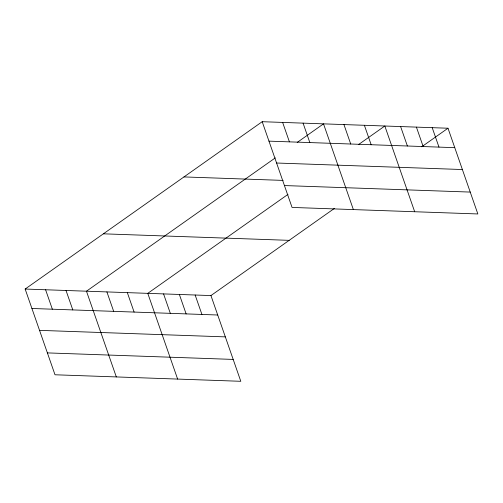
<?xml version="1.0" encoding="UTF-8"?>
<svg xmlns="http://www.w3.org/2000/svg" width="503" height="503" viewBox="0 0 503 503"><rect width="100%" height="100%" fill="white"/><g stroke="black" fill="none" stroke-linecap="round" stroke-linejoin="round"><path stroke-width="0.75" d="M25.15 289.043L210.946 295.569L240.799 381.299L55.003 374.773L25.15 289.043L262.201 121.701L447.997 128.227L477.85 213.957L292.054 207.431L262.201 121.701M275.323 157.873L86.466 291.199L116.319 376.929M297.229 142.412L323.511 123.857L353.364 209.588M287.999 194.359L147.775 293.35L177.628 379.08M358.538 144.562L384.826 126.008L414.679 211.738M210.946 295.569L334.432 208.393M421.709 146.782L447.997 128.227M268.967 141.142L454.762 147.662M276.587 163.016L462.383 169.536M183.972 176.924L283.132 180.407M284.434 185.557L470.23 192.077M103.379 233.82L289.175 240.346M31.922 308.484L217.717 315.004M39.536 330.358L225.331 336.878M47.389 352.899L233.185 359.419M432.203 127.668L438.974 147.109M416.409 127.114L423.18 146.555M400.614 126.561L407.386 145.996M364.386 125.291L371.157 144.726M343.951 124.574L350.717 144.009M303.076 123.134L309.842 142.575M282.636 122.418L289.407 141.859M195.151 295.016L201.923 314.45M179.364 294.456L186.129 313.897M163.569 293.903L170.335 313.344M127.341 292.633L134.106 312.067M106.9 291.916L113.672 311.351M66.025 290.483L72.797 309.917M45.591 289.759L52.356 309.2"/></g></svg>
